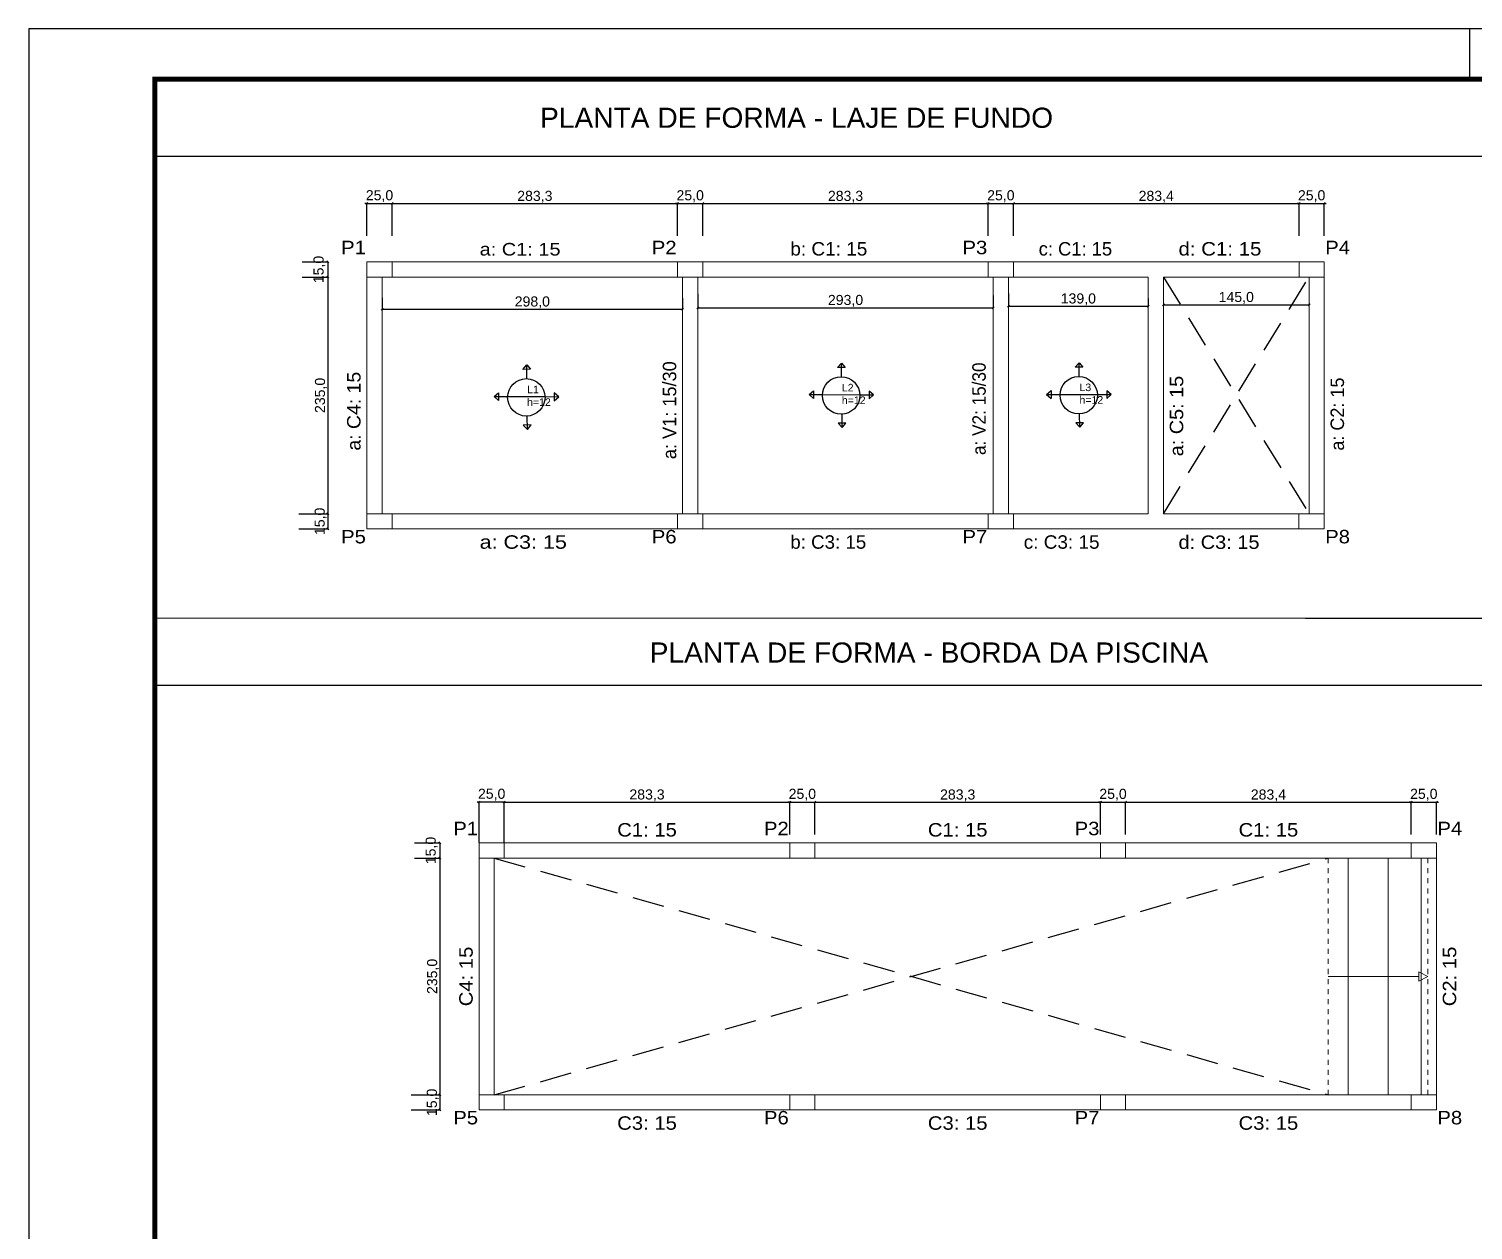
# Model space of a CAD drawing. Header units: centimetres. Extents: x 1386 to 1561, y 365 to 425.
# Drawn here: x 1476.57 to 1505.23, y 400.5 to 424.35 of the extents above; entities that cross this region are included whole.
import ezdxf
from ezdxf.enums import TextEntityAlignment as Align

# ---------------------------------------------------------------- set-up
doc = ezdxf.new("R2010")
doc.units = ezdxf.units.CM
doc.linetypes.add('CYPE_PUNTO', pattern=[0.075, 0, -0.075])
doc.linetypes.add('HIDDEN', pattern=[9.525, 6.35, -3.175])
for name, color, linetype in [('ARQ-FOLHA', 7, 'Continuous'), ('COTA CYPE', 31, 'Continuous'), ('LINHAS GERAIS.', 7, 'Continuous'), ('PDF_Text', 7, 'Continuous')]:
    doc.layers.add(name, color=color, linetype=linetype)
for name, color, linetype, lineweight in [('CORTE_LINHAS_DA_TABELA_DE_DETALHE', 7, 'Continuous', 9), ('DT-Textos', 7, 'Continuous', 5), ('ESC_CONTORNO_DA_ESCADA', 3, 'Continuous', 0), ('ESC_DEGRAU', 2, 'Continuous', 0), ('ESC_LINHA_CENTRAL', 9, 'Continuous', 0), ('ESC_LINHA_DE_INTERRUPCAO_DOS_TRAMOS', 8, 'CYPE_PUNTO', 0), ('MUR_CARAS_HORMIGON', 5, 'Continuous', 9), ('PILAR_BETAO', 2, 'Continuous', 9), ('VIG_FACES', 1, 'Continuous', 9)]:
    doc.layers.add(name, color=color, linetype=linetype, lineweight=lineweight)
doc.styles.add('PDF Arial', font='arial.ttf')
doc.styles.get("Standard").update_dxf_attribs({"font": 'arial.ttf'})
doc.dimstyles.new('Copy of 1-50', dxfattribs={"dimscale": 0.05, "dimtxt": 4, "dimasz": 0.8, "dimexe": 0.1, "dimexo": 0.2, "dimgap": 0.3, "dimtad": 1, "dimdec": 1, "dimlfac": 50, "dimzin": 1, "dimtxsty": 'Standard', "dimblk": 'OBLIQUE', "dimcen": 10, "dimdle": 0.1, "dimclrd": 7, "dimclre": 8, "dimclrt": 256, "dimadec": 0, "dimazin": 2, "dimtfac": 1, "dimtdec": 1, "dimtmove": 2, "dimatfit": 0, "dimldrblk": 'OBLIQUE', "dimfxl": 0, "dimlwd": -1, "dimlwe": -1, "dimarcsym": 0})

# ---------------------------------------------------------------- blocks, each defined once
blk = doc.blocks.new('FOLHA A1')
at = {"layer": 'ARQ-FOLHA'}
for p, q in [((841, 0), (0, 0)), ((0, 0), (0, -594)), ((286, -10), (286, 0))]:
    blk.add_line(p, q, dxfattribs=at)
at = {"layer": 'ARQ-FOLHA', "const_width": 1}
blk.add_lwpolyline([(25, -10), (25, -584), (831, -584), (831, -10), (25, -10)], dxfattribs=at)
blk = doc.blocks.new('_OBLIQUE')
at = {"color": 0, "linetype": 'ByBlock'}
blk.add_line((-0.5, -0.5), (0.5, 0.5), dxfattribs=at)
blk = doc.blocks.new('*D154')
at = {"layer": 'COTA CYPE', "color": 7}
blk.add_line((1485.997, 408.998), (1491.673, 408.998), dxfattribs=at)
at = {"layer": 'COTA CYPE', "color": 8}
for p, q in [((1486.002, 408.355), (1486.002, 409.003)), ((1491.668, 408.355), (1491.668, 409.003))]:
    blk.add_line(p, q, dxfattribs=at)
at = {"layer": 'Defpoints', "color": 0}
for p in [(1491.668, 408.998), (1486.002, 408.345), (1491.668, 408.345)]:
    blk.add_point(p, dxfattribs=at)
at = {"layer": 'COTA CYPE', "color": 7, "xscale": 0.04000000000000001, "yscale": 0.04000000000000001, "zscale": 0.04000000000000001, "rotation": 180}
blk.add_blockref('_OBLIQUE', (1486.002, 408.998), dxfattribs=at)
at = {"layer": 'COTA CYPE', "color": 7, "xscale": 0.04000000000000001, "yscale": 0.04000000000000001, "zscale": 0.04000000000000001}
blk.add_blockref('_OBLIQUE', (1491.668, 408.998), dxfattribs=at)
at = {"layer": 'COTA CYPE', "insert": (1488.835, 409.133), "char_height": 0.2, "attachment_point": 5}
blk.add_mtext('283,3', dxfattribs=at)
blk = doc.blocks.new('*D155')
at = {"layer": 'COTA CYPE', "color": 7}
for p, q in [((1491.668, 408.997), (1491.628, 408.997)), ((1491.668, 408.997), (1492.168, 408.997)), ((1492.168, 408.997), (1492.208, 408.997))]:
    blk.add_line(p, q, dxfattribs=at)
at = {"layer": 'COTA CYPE', "color": 8}
for p, q in [((1491.668, 408.355), (1491.668, 409.002)), ((1492.168, 408.355), (1492.168, 409.002))]:
    blk.add_line(p, q, dxfattribs=at)
at = {"layer": 'Defpoints', "color": 0}
for p in [(1492.168, 408.997), (1491.668, 408.345), (1492.168, 408.345)]:
    blk.add_point(p, dxfattribs=at)
at = {"layer": 'COTA CYPE', "color": 7, "xscale": 0.04000000000000001, "yscale": 0.04000000000000001, "zscale": 0.04000000000000001}
blk.add_blockref('_OBLIQUE', (1491.668, 408.997), dxfattribs=at)
at = {"layer": 'COTA CYPE', "color": 7, "xscale": 0.04000000000000001, "yscale": 0.04000000000000001, "zscale": 0.04000000000000001, "rotation": 180}
blk.add_blockref('_OBLIQUE', (1492.168, 408.997), dxfattribs=at)
at = {"layer": 'COTA CYPE', "insert": (1491.918, 409.145), "char_height": 0.2, "attachment_point": 5}
blk.add_mtext('25,0', dxfattribs=at)
blk = doc.blocks.new('*D156')
at = {"layer": 'COTA CYPE', "color": 7}
blk.add_line((1492.163, 408.997), (1497.839, 408.997), dxfattribs=at)
at = {"layer": 'COTA CYPE', "color": 8}
for p, q in [((1492.168, 408.355), (1492.168, 409.002)), ((1497.834, 408.355), (1497.834, 409.002))]:
    blk.add_line(p, q, dxfattribs=at)
at = {"layer": 'Defpoints', "color": 0}
for p in [(1497.834, 408.997), (1492.168, 408.345), (1497.834, 408.345)]:
    blk.add_point(p, dxfattribs=at)
at = {"layer": 'COTA CYPE', "color": 7, "xscale": 0.04000000000000001, "yscale": 0.04000000000000001, "zscale": 0.04000000000000001, "rotation": 180}
blk.add_blockref('_OBLIQUE', (1492.168, 408.997), dxfattribs=at)
at = {"layer": 'COTA CYPE', "color": 7, "xscale": 0.04000000000000001, "yscale": 0.04000000000000001, "zscale": 0.04000000000000001}
blk.add_blockref('_OBLIQUE', (1497.834, 408.997), dxfattribs=at)
at = {"layer": 'COTA CYPE', "insert": (1495.001, 409.132), "char_height": 0.2, "attachment_point": 5}
blk.add_mtext('283,3', dxfattribs=at)
blk = doc.blocks.new('*D157')
at = {"layer": 'COTA CYPE', "color": 7}
for p, q in [((1497.834, 408.997), (1497.794, 408.997)), ((1497.834, 408.997), (1498.334, 408.997)), ((1498.334, 408.997), (1498.374, 408.997))]:
    blk.add_line(p, q, dxfattribs=at)
at = {"layer": 'COTA CYPE', "color": 8}
for p, q in [((1497.834, 408.355), (1497.834, 409.002)), ((1498.334, 408.355), (1498.334, 409.002))]:
    blk.add_line(p, q, dxfattribs=at)
at = {"layer": 'Defpoints', "color": 0}
for p in [(1498.334, 408.997), (1497.834, 408.345), (1498.334, 408.345)]:
    blk.add_point(p, dxfattribs=at)
at = {"layer": 'COTA CYPE', "color": 7, "xscale": 0.04000000000000001, "yscale": 0.04000000000000001, "zscale": 0.04000000000000001}
blk.add_blockref('_OBLIQUE', (1497.834, 408.997), dxfattribs=at)
at = {"layer": 'COTA CYPE', "color": 7, "xscale": 0.04000000000000001, "yscale": 0.04000000000000001, "zscale": 0.04000000000000001, "rotation": 180}
blk.add_blockref('_OBLIQUE', (1498.334, 408.997), dxfattribs=at)
at = {"layer": 'COTA CYPE', "insert": (1498.084, 409.145), "char_height": 0.2, "attachment_point": 5}
blk.add_mtext('25,0', dxfattribs=at)
blk = doc.blocks.new('*D158')
at = {"layer": 'COTA CYPE', "color": 7}
blk.add_line((1498.329, 408.997), (1504.007, 408.997), dxfattribs=at)
at = {"layer": 'COTA CYPE', "color": 8}
for p, q in [((1498.334, 408.355), (1498.334, 409.002)), ((1504.002, 408.355), (1504.002, 409.002))]:
    blk.add_line(p, q, dxfattribs=at)
at = {"layer": 'Defpoints', "color": 0}
for p in [(1504.002, 408.997), (1498.334, 408.345), (1504.002, 408.345)]:
    blk.add_point(p, dxfattribs=at)
at = {"layer": 'COTA CYPE', "color": 7, "xscale": 0.04000000000000001, "yscale": 0.04000000000000001, "zscale": 0.04000000000000001, "rotation": 180}
blk.add_blockref('_OBLIQUE', (1498.334, 408.997), dxfattribs=at)
at = {"layer": 'COTA CYPE', "color": 7, "xscale": 0.04000000000000001, "yscale": 0.04000000000000001, "zscale": 0.04000000000000001}
blk.add_blockref('_OBLIQUE', (1504.002, 408.997), dxfattribs=at)
at = {"layer": 'COTA CYPE', "insert": (1501.168, 409.132), "char_height": 0.2, "attachment_point": 5}
blk.add_mtext('283,4', dxfattribs=at)
blk = doc.blocks.new('*D159')
at = {"layer": 'COTA CYPE', "color": 7}
for p, q in [((1504.002, 408.997), (1503.962, 408.997)), ((1504.002, 408.997), (1504.502, 408.997)), ((1504.502, 408.997), (1504.542, 408.997))]:
    blk.add_line(p, q, dxfattribs=at)
at = {"layer": 'COTA CYPE', "color": 8}
for p, q in [((1504.002, 408.355), (1504.002, 409.002)), ((1504.502, 408.355), (1504.502, 409.002))]:
    blk.add_line(p, q, dxfattribs=at)
at = {"layer": 'Defpoints', "color": 0}
for p in [(1504.502, 408.997), (1504.002, 408.345), (1504.502, 408.345)]:
    blk.add_point(p, dxfattribs=at)
at = {"layer": 'COTA CYPE', "color": 7, "xscale": 0.04000000000000001, "yscale": 0.04000000000000001, "zscale": 0.04000000000000001}
blk.add_blockref('_OBLIQUE', (1504.002, 408.997), dxfattribs=at)
at = {"layer": 'COTA CYPE', "color": 7, "xscale": 0.04000000000000001, "yscale": 0.04000000000000001, "zscale": 0.04000000000000001, "rotation": 180}
blk.add_blockref('_OBLIQUE', (1504.502, 408.997), dxfattribs=at)
at = {"layer": 'COTA CYPE', "insert": (1504.252, 409.145), "char_height": 0.2, "attachment_point": 5}
blk.add_mtext('25,0', dxfattribs=at)
blk = doc.blocks.new('*D160')
at = {"layer": 'COTA CYPE', "color": 8}
for p, q in [((1484.22, 408.189), (1484.729, 408.189)), ((1484.22, 407.889), (1484.729, 407.889))]:
    blk.add_line(p, q, dxfattribs=at)
at = {"layer": 'COTA CYPE', "color": 7}
blk.add_line((1484.724, 408.194), (1484.724, 407.884), dxfattribs=at)
at = {"layer": 'Defpoints', "color": 0}
for p in [(1484.21, 408.189), (1484.21, 407.889), (1484.724, 407.889)]:
    blk.add_point(p, dxfattribs=at)
at = {"layer": 'COTA CYPE', "color": 7, "xscale": 0.04000000000000001, "yscale": 0.04000000000000001, "zscale": 0.04000000000000001}
for p, rotation in [((1484.724, 408.189), 90), ((1484.724, 407.889), 270)]:
    blk.add_blockref('_OBLIQUE', p, dxfattribs=dict(at, rotation=rotation))
at = {"layer": 'COTA CYPE', "insert": (1484.56, 408.039), "char_height": 0.2, "attachment_point": 5, "rotation": 90}
blk.add_mtext('15,0', dxfattribs=at)
blk = doc.blocks.new('*D161')
at = {"layer": 'COTA CYPE', "color": 8}
for p, q in [((1484.22, 407.889), (1484.729, 407.889)), ((1484.22, 403.19), (1484.729, 403.19))]:
    blk.add_line(p, q, dxfattribs=at)
at = {"layer": 'COTA CYPE', "color": 7}
blk.add_line((1484.724, 407.894), (1484.724, 403.185), dxfattribs=at)
at = {"layer": 'Defpoints', "color": 0}
for p in [(1484.21, 407.889), (1484.21, 403.19), (1484.724, 403.19)]:
    blk.add_point(p, dxfattribs=at)
at = {"layer": 'COTA CYPE', "color": 7, "xscale": 0.04000000000000001, "yscale": 0.04000000000000001, "zscale": 0.04000000000000001}
for p, rotation in [((1484.724, 407.889), 90), ((1484.724, 403.19), 270)]:
    blk.add_blockref('_OBLIQUE', p, dxfattribs=dict(at, rotation=rotation))
at = {"layer": 'COTA CYPE', "insert": (1484.589, 405.54), "char_height": 0.2, "attachment_point": 5, "rotation": 90}
blk.add_mtext('235,0', dxfattribs=at)
blk = doc.blocks.new('*D162')
at = {"layer": 'COTA CYPE', "color": 8}
for p, q in [((1484.152, 403.19), (1484.729, 403.19)), ((1484.152, 402.89), (1484.729, 402.89))]:
    blk.add_line(p, q, dxfattribs=at)
at = {"layer": 'COTA CYPE', "color": 7}
blk.add_line((1484.724, 403.195), (1484.724, 402.885), dxfattribs=at)
at = {"layer": 'Defpoints', "color": 0}
for p in [(1484.142, 403.19), (1484.142, 402.89), (1484.724, 402.89)]:
    blk.add_point(p, dxfattribs=at)
at = {"layer": 'COTA CYPE', "color": 7, "xscale": 0.04000000000000001, "yscale": 0.04000000000000001, "zscale": 0.04000000000000001}
for p, rotation in [((1484.724, 403.19), 90), ((1484.724, 402.89), 270)]:
    blk.add_blockref('_OBLIQUE', p, dxfattribs=dict(at, rotation=rotation))
at = {"layer": 'COTA CYPE', "insert": (1484.583, 403.04), "char_height": 0.2, "attachment_point": 5, "rotation": 90}
blk.add_mtext('15,0', dxfattribs=at)
blk = doc.blocks.new('*D173')
at = {"layer": 'COTA CYPE', "color": 7}
for p, q in [((1483.276, 420.879), (1483.236, 420.879)), ((1483.276, 420.879), (1483.776, 420.879)), ((1483.776, 420.879), (1483.816, 420.879))]:
    blk.add_line(p, q, dxfattribs=at)
at = {"layer": 'COTA CYPE', "color": 8}
for p, q in [((1483.276, 420.237), (1483.276, 420.884)), ((1483.776, 420.237), (1483.776, 420.884))]:
    blk.add_line(p, q, dxfattribs=at)
at = {"layer": 'Defpoints', "color": 0}
for p in [(1483.776, 420.879), (1483.276, 420.227), (1483.776, 420.227)]:
    blk.add_point(p, dxfattribs=at)
at = {"layer": 'COTA CYPE', "color": 7, "xscale": 0.04000000000000001, "yscale": 0.04000000000000001, "zscale": 0.04000000000000001}
blk.add_blockref('_OBLIQUE', (1483.276, 420.879), dxfattribs=at)
at = {"layer": 'COTA CYPE', "color": 7, "xscale": 0.04000000000000001, "yscale": 0.04000000000000001, "zscale": 0.04000000000000001, "rotation": 180}
blk.add_blockref('_OBLIQUE', (1483.776, 420.879), dxfattribs=at)
at = {"layer": 'COTA CYPE', "insert": (1483.526, 421.027), "char_height": 0.2, "attachment_point": 5}
blk.add_mtext('25,0', dxfattribs=at)
blk = doc.blocks.new('*D174')
at = {"layer": 'COTA CYPE', "color": 7}
blk.add_line((1483.771, 420.879), (1489.447, 420.879), dxfattribs=at)
at = {"layer": 'COTA CYPE', "color": 8}
for p, q in [((1483.776, 420.237), (1483.776, 420.884)), ((1489.442, 420.236), (1489.442, 420.884))]:
    blk.add_line(p, q, dxfattribs=at)
at = {"layer": 'Defpoints', "color": 0}
for p in [(1489.442, 420.879), (1483.776, 420.227), (1489.442, 420.226)]:
    blk.add_point(p, dxfattribs=at)
at = {"layer": 'COTA CYPE', "color": 7, "xscale": 0.04000000000000001, "yscale": 0.04000000000000001, "zscale": 0.04000000000000001, "rotation": 180}
blk.add_blockref('_OBLIQUE', (1483.776, 420.879), dxfattribs=at)
at = {"layer": 'COTA CYPE', "color": 7, "xscale": 0.04000000000000001, "yscale": 0.04000000000000001, "zscale": 0.04000000000000001}
blk.add_blockref('_OBLIQUE', (1489.442, 420.879), dxfattribs=at)
at = {"layer": 'COTA CYPE', "insert": (1486.609, 421.014), "char_height": 0.2, "attachment_point": 5}
blk.add_mtext('283,3', dxfattribs=at)
blk = doc.blocks.new('*D175')
at = {"layer": 'COTA CYPE', "color": 7}
for p, q in [((1489.442, 420.879), (1489.402, 420.879)), ((1489.442, 420.879), (1489.942, 420.879)), ((1489.942, 420.879), (1489.982, 420.879))]:
    blk.add_line(p, q, dxfattribs=at)
at = {"layer": 'COTA CYPE', "color": 8}
for p, q in [((1489.442, 420.236), (1489.442, 420.884)), ((1489.942, 420.236), (1489.942, 420.884))]:
    blk.add_line(p, q, dxfattribs=at)
at = {"layer": 'Defpoints', "color": 0}
for p in [(1489.942, 420.879), (1489.442, 420.226), (1489.942, 420.226)]:
    blk.add_point(p, dxfattribs=at)
at = {"layer": 'COTA CYPE', "color": 7, "xscale": 0.04000000000000001, "yscale": 0.04000000000000001, "zscale": 0.04000000000000001}
blk.add_blockref('_OBLIQUE', (1489.442, 420.879), dxfattribs=at)
at = {"layer": 'COTA CYPE', "color": 7, "xscale": 0.04000000000000001, "yscale": 0.04000000000000001, "zscale": 0.04000000000000001, "rotation": 180}
blk.add_blockref('_OBLIQUE', (1489.942, 420.879), dxfattribs=at)
at = {"layer": 'COTA CYPE', "insert": (1489.692, 421.026), "char_height": 0.2, "attachment_point": 5}
blk.add_mtext('25,0', dxfattribs=at)
blk = doc.blocks.new('*D176')
at = {"layer": 'COTA CYPE', "color": 7}
blk.add_line((1489.937, 420.879), (1495.613, 420.879), dxfattribs=at)
at = {"layer": 'COTA CYPE', "color": 8}
for p, q in [((1489.942, 420.236), (1489.942, 420.884)), ((1495.608, 420.236), (1495.608, 420.884))]:
    blk.add_line(p, q, dxfattribs=at)
at = {"layer": 'Defpoints', "color": 0}
for p in [(1495.608, 420.879), (1489.942, 420.226), (1495.608, 420.226)]:
    blk.add_point(p, dxfattribs=at)
at = {"layer": 'COTA CYPE', "color": 7, "xscale": 0.04000000000000001, "yscale": 0.04000000000000001, "zscale": 0.04000000000000001, "rotation": 180}
blk.add_blockref('_OBLIQUE', (1489.942, 420.879), dxfattribs=at)
at = {"layer": 'COTA CYPE', "color": 7, "xscale": 0.04000000000000001, "yscale": 0.04000000000000001, "zscale": 0.04000000000000001}
blk.add_blockref('_OBLIQUE', (1495.608, 420.879), dxfattribs=at)
at = {"layer": 'COTA CYPE', "insert": (1492.775, 421.014), "char_height": 0.2, "attachment_point": 5}
blk.add_mtext('283,3', dxfattribs=at)
blk = doc.blocks.new('*D177')
at = {"layer": 'COTA CYPE', "color": 7}
for p, q in [((1495.608, 420.879), (1495.568, 420.879)), ((1495.608, 420.879), (1496.108, 420.879)), ((1496.108, 420.879), (1496.148, 420.879))]:
    blk.add_line(p, q, dxfattribs=at)
at = {"layer": 'COTA CYPE', "color": 8}
for p, q in [((1495.608, 420.236), (1495.608, 420.884)), ((1496.108, 420.236), (1496.108, 420.884))]:
    blk.add_line(p, q, dxfattribs=at)
at = {"layer": 'Defpoints', "color": 0}
for p in [(1496.108, 420.879), (1495.608, 420.226), (1496.108, 420.226)]:
    blk.add_point(p, dxfattribs=at)
at = {"layer": 'COTA CYPE', "color": 7, "xscale": 0.04000000000000001, "yscale": 0.04000000000000001, "zscale": 0.04000000000000001}
blk.add_blockref('_OBLIQUE', (1495.608, 420.879), dxfattribs=at)
at = {"layer": 'COTA CYPE', "color": 7, "xscale": 0.04000000000000001, "yscale": 0.04000000000000001, "zscale": 0.04000000000000001, "rotation": 180}
blk.add_blockref('_OBLIQUE', (1496.108, 420.879), dxfattribs=at)
at = {"layer": 'COTA CYPE', "insert": (1495.858, 421.026), "char_height": 0.2, "attachment_point": 5}
blk.add_mtext('25,0', dxfattribs=at)
blk = doc.blocks.new('*D178')
at = {"layer": 'COTA CYPE', "color": 7}
blk.add_line((1496.103, 420.879), (1501.781, 420.879), dxfattribs=at)
at = {"layer": 'COTA CYPE', "color": 8}
for p, q in [((1496.108, 420.236), (1496.108, 420.884)), ((1501.776, 420.236), (1501.776, 420.884))]:
    blk.add_line(p, q, dxfattribs=at)
at = {"layer": 'Defpoints', "color": 0}
for p in [(1501.776, 420.879), (1496.108, 420.226), (1501.776, 420.226)]:
    blk.add_point(p, dxfattribs=at)
at = {"layer": 'COTA CYPE', "color": 7, "xscale": 0.04000000000000001, "yscale": 0.04000000000000001, "zscale": 0.04000000000000001, "rotation": 180}
blk.add_blockref('_OBLIQUE', (1496.108, 420.879), dxfattribs=at)
at = {"layer": 'COTA CYPE', "color": 7, "xscale": 0.04000000000000001, "yscale": 0.04000000000000001, "zscale": 0.04000000000000001}
blk.add_blockref('_OBLIQUE', (1501.776, 420.879), dxfattribs=at)
at = {"layer": 'COTA CYPE', "insert": (1498.942, 421.014), "char_height": 0.2, "attachment_point": 5}
blk.add_mtext('283,4', dxfattribs=at)
blk = doc.blocks.new('*D179')
at = {"layer": 'COTA CYPE', "color": 7}
for p, q in [((1501.776, 420.879), (1501.736, 420.879)), ((1501.776, 420.879), (1502.276, 420.879)), ((1502.276, 420.879), (1502.316, 420.879))]:
    blk.add_line(p, q, dxfattribs=at)
at = {"layer": 'COTA CYPE', "color": 8}
for p, q in [((1501.776, 420.237), (1501.776, 420.884)), ((1502.276, 420.237), (1502.276, 420.884))]:
    blk.add_line(p, q, dxfattribs=at)
at = {"layer": 'Defpoints', "color": 0}
for p in [(1502.276, 420.879), (1501.776, 420.227), (1502.276, 420.227)]:
    blk.add_point(p, dxfattribs=at)
at = {"layer": 'COTA CYPE', "color": 7, "xscale": 0.04000000000000001, "yscale": 0.04000000000000001, "zscale": 0.04000000000000001}
blk.add_blockref('_OBLIQUE', (1501.776, 420.879), dxfattribs=at)
at = {"layer": 'COTA CYPE', "color": 7, "xscale": 0.04000000000000001, "yscale": 0.04000000000000001, "zscale": 0.04000000000000001, "rotation": 180}
blk.add_blockref('_OBLIQUE', (1502.276, 420.879), dxfattribs=at)
at = {"layer": 'COTA CYPE', "insert": (1502.026, 421.026), "char_height": 0.2, "attachment_point": 5}
blk.add_mtext('25,0', dxfattribs=at)
blk = doc.blocks.new('*D180')
at = {"layer": 'COTA CYPE', "color": 8}
for p, q in [((1481.994, 419.721), (1482.503, 419.721)), ((1481.994, 419.421), (1482.503, 419.421))]:
    blk.add_line(p, q, dxfattribs=at)
at = {"layer": 'COTA CYPE', "color": 7}
blk.add_line((1482.498, 419.726), (1482.498, 419.416), dxfattribs=at)
at = {"layer": 'Defpoints', "color": 0}
for p in [(1481.984, 419.721), (1481.984, 419.421), (1482.498, 419.421)]:
    blk.add_point(p, dxfattribs=at)
at = {"layer": 'COTA CYPE', "color": 7, "xscale": 0.04000000000000001, "yscale": 0.04000000000000001, "zscale": 0.04000000000000001}
for p, rotation in [((1482.498, 419.721), 90), ((1482.498, 419.421), 270)]:
    blk.add_blockref('_OBLIQUE', p, dxfattribs=dict(at, rotation=rotation))
at = {"layer": 'COTA CYPE', "insert": (1482.334, 419.571), "char_height": 0.2, "attachment_point": 5, "rotation": 90}
blk.add_mtext('15,0', dxfattribs=at)
blk = doc.blocks.new('*D181')
at = {"layer": 'COTA CYPE', "color": 8}
for p, q in [((1481.994, 419.421), (1482.503, 419.421)), ((1481.994, 414.722), (1482.503, 414.722))]:
    blk.add_line(p, q, dxfattribs=at)
at = {"layer": 'COTA CYPE', "color": 7}
blk.add_line((1482.498, 419.426), (1482.498, 414.717), dxfattribs=at)
at = {"layer": 'Defpoints', "color": 0}
for p in [(1481.984, 419.421), (1481.984, 414.722), (1482.498, 414.722)]:
    blk.add_point(p, dxfattribs=at)
at = {"layer": 'COTA CYPE', "color": 7, "xscale": 0.04000000000000001, "yscale": 0.04000000000000001, "zscale": 0.04000000000000001}
for p, rotation in [((1482.498, 419.421), 90), ((1482.498, 414.722), 270)]:
    blk.add_blockref('_OBLIQUE', p, dxfattribs=dict(at, rotation=rotation))
at = {"layer": 'COTA CYPE', "insert": (1482.363, 417.072), "char_height": 0.2, "attachment_point": 5, "rotation": 90}
blk.add_mtext('235,0', dxfattribs=at)
blk = doc.blocks.new('*D182')
at = {"layer": 'COTA CYPE', "color": 8}
for p, q in [((1481.926, 414.722), (1482.503, 414.722)), ((1481.926, 414.422), (1482.503, 414.422))]:
    blk.add_line(p, q, dxfattribs=at)
at = {"layer": 'COTA CYPE', "color": 7}
blk.add_line((1482.498, 414.727), (1482.498, 414.417), dxfattribs=at)
at = {"layer": 'Defpoints', "color": 0}
for p in [(1481.916, 414.722), (1481.916, 414.422), (1482.498, 414.422)]:
    blk.add_point(p, dxfattribs=at)
at = {"layer": 'COTA CYPE', "color": 7, "xscale": 0.04000000000000001, "yscale": 0.04000000000000001, "zscale": 0.04000000000000001}
for p, rotation in [((1482.498, 414.722), 90), ((1482.498, 414.422), 270)]:
    blk.add_blockref('_OBLIQUE', p, dxfattribs=dict(at, rotation=rotation))
at = {"layer": 'COTA CYPE', "insert": (1482.357, 414.572), "char_height": 0.2, "attachment_point": 5, "rotation": 90}
blk.add_mtext('15,0', dxfattribs=at)
blk = doc.blocks.new('*D183')
at = {"layer": 'COTA CYPE', "color": 7}
blk.add_line((1483.571, 418.783), (1489.547, 418.783), dxfattribs=at)
at = {"layer": 'COTA CYPE', "color": 8}
for p, q in [((1483.576, 419.007), (1483.576, 418.778)), ((1489.542, 418.999), (1489.542, 418.778))]:
    blk.add_line(p, q, dxfattribs=at)
at = {"layer": 'Defpoints', "color": 0}
for p in [(1483.576, 419.017), (1489.542, 419.009), (1489.542, 418.783)]:
    blk.add_point(p, dxfattribs=at)
at = {"layer": 'COTA CYPE', "color": 7, "xscale": 0.04000000000000001, "yscale": 0.04000000000000001, "zscale": 0.04000000000000001, "rotation": 180}
blk.add_blockref('_OBLIQUE', (1483.576, 418.783), dxfattribs=at)
at = {"layer": 'COTA CYPE', "color": 7, "xscale": 0.04000000000000001, "yscale": 0.04000000000000001, "zscale": 0.04000000000000001}
blk.add_blockref('_OBLIQUE', (1489.542, 418.783), dxfattribs=at)
at = {"layer": 'COTA CYPE', "insert": (1486.559, 418.918), "char_height": 0.2, "attachment_point": 5}
blk.add_mtext('298,0', dxfattribs=at)
blk = doc.blocks.new('*D184')
at = {"layer": 'COTA CYPE', "color": 8}
for p, q in [((1489.842, 419.088), (1489.842, 418.808)), ((1495.708, 419.058), (1495.708, 418.808))]:
    blk.add_line(p, q, dxfattribs=at)
at = {"layer": 'COTA CYPE', "color": 7}
blk.add_line((1489.837, 418.813), (1495.713, 418.813), dxfattribs=at)
at = {"layer": 'Defpoints', "color": 0}
for p in [(1489.842, 419.098), (1495.708, 419.068), (1495.708, 418.813)]:
    blk.add_point(p, dxfattribs=at)
at = {"layer": 'COTA CYPE', "color": 7, "xscale": 0.04000000000000001, "yscale": 0.04000000000000001, "zscale": 0.04000000000000001, "rotation": 180}
blk.add_blockref('_OBLIQUE', (1489.842, 418.813), dxfattribs=at)
at = {"layer": 'COTA CYPE', "color": 7, "xscale": 0.04000000000000001, "yscale": 0.04000000000000001, "zscale": 0.04000000000000001}
blk.add_blockref('_OBLIQUE', (1495.708, 418.813), dxfattribs=at)
at = {"layer": 'COTA CYPE', "insert": (1492.775, 418.948), "char_height": 0.2, "attachment_point": 5}
blk.add_mtext('293,0', dxfattribs=at)
blk = doc.blocks.new('*D185')
at = {"layer": 'COTA CYPE', "color": 8}
for p, q in [((1496.008, 419.096), (1496.008, 418.838)), ((1498.784, 418.998), (1498.784, 418.838))]:
    blk.add_line(p, q, dxfattribs=at)
at = {"layer": 'COTA CYPE', "color": 7}
blk.add_line((1496.003, 418.843), (1498.789, 418.843), dxfattribs=at)
at = {"layer": 'Defpoints', "color": 0}
for p in [(1496.008, 419.106), (1498.784, 419.008), (1498.784, 418.843)]:
    blk.add_point(p, dxfattribs=at)
at = {"layer": 'COTA CYPE', "color": 7, "xscale": 0.04000000000000001, "yscale": 0.04000000000000001, "zscale": 0.04000000000000001, "rotation": 180}
blk.add_blockref('_OBLIQUE', (1496.008, 418.843), dxfattribs=at)
at = {"layer": 'COTA CYPE', "color": 7, "xscale": 0.04000000000000001, "yscale": 0.04000000000000001, "zscale": 0.04000000000000001}
blk.add_blockref('_OBLIQUE', (1498.784, 418.843), dxfattribs=at)
at = {"layer": 'COTA CYPE', "insert": (1497.396, 418.978), "char_height": 0.2, "attachment_point": 5}
blk.add_mtext('139,0', dxfattribs=at)
blk = doc.blocks.new('*D193')
at = {"layer": 'COTA CYPE', "color": 7}
blk.add_line((1499.079, 418.872), (1501.981, 418.872), dxfattribs=at)
at = {"layer": 'COTA CYPE', "color": 8}
for p, q in [((1499.084, 418.882), (1499.084, 418.877)), ((1501.976, 418.881), (1501.976, 418.877))]:
    blk.add_line(p, q, dxfattribs=at)
at = {"layer": 'Defpoints', "color": 0}
for p in [(1499.084, 418.872), (1501.976, 418.872), (1501.976, 418.871)]:
    blk.add_point(p, dxfattribs=at)
at = {"layer": 'COTA CYPE', "color": 7, "xscale": 0.04000000000000001, "yscale": 0.04000000000000001, "zscale": 0.04000000000000001, "rotation": 180}
blk.add_blockref('_OBLIQUE', (1499.084, 418.872), dxfattribs=at)
at = {"layer": 'COTA CYPE', "color": 7, "xscale": 0.04000000000000001, "yscale": 0.04000000000000001, "zscale": 0.04000000000000001}
blk.add_blockref('_OBLIQUE', (1501.976, 418.872), dxfattribs=at)
at = {"layer": 'COTA CYPE', "insert": (1500.53, 419.007), "char_height": 0.2, "attachment_point": 5}
blk.add_mtext('145,0', dxfattribs=at)
blk = doc.blocks.new('*D194')
at = {"layer": 'COTA CYPE', "color": 7}
for p, q in [((1485.502, 409), (1485.462, 409)), ((1486.002, 409), (1485.502, 409)), ((1486.002, 409), (1486.042, 409))]:
    blk.add_line(p, q, dxfattribs=at)
at = {"layer": 'COTA CYPE', "color": 8}
for p, q in [((1485.502, 408.199), (1485.502, 409.005)), ((1486.002, 408.199), (1486.002, 409.005))]:
    blk.add_line(p, q, dxfattribs=at)
at = {"layer": 'Defpoints', "color": 0}
for p in [(1485.502, 409), (1485.502, 408.189), (1486.002, 408.189)]:
    blk.add_point(p, dxfattribs=at)
at = {"layer": 'COTA CYPE', "color": 7, "xscale": 0.04000000000000001, "yscale": 0.04000000000000001, "zscale": 0.04000000000000001}
blk.add_blockref('_OBLIQUE', (1485.502, 409), dxfattribs=at)
at = {"layer": 'COTA CYPE', "color": 7, "xscale": 0.04000000000000001, "yscale": 0.04000000000000001, "zscale": 0.04000000000000001, "rotation": 180}
blk.add_blockref('_OBLIQUE', (1486.002, 409), dxfattribs=at)
at = {"layer": 'COTA CYPE', "insert": (1485.752, 409.147), "char_height": 0.2, "attachment_point": 5}
blk.add_mtext('25,0', dxfattribs=at)

msp = doc.modelspace()

# ---------------------------------------------------------------- linework, layer by layer
for p, q in [((1479.067, 421.8176), (1542.167, 421.8176)), ((1492.3165, 417.0873), (1493.0583, 417.0846)), ((1497.0328, 417.0932), (1497.7746, 417.0905)), ((1486.0689, 417.05), (1486.8107, 417.0473)), ((1501.9057, 412.6533), (1542.167, 412.6533)), ((1542.167, 411.3141), (1479.1196, 411.3141))]:
    msp.add_line(p, q)
at = {"color": 8}
for p, q in [((1486.4507, 417.4108), (1486.4483, 417.676)), ((1492.6983, 417.4481), (1492.6959, 417.7133)), ((1497.4146, 417.454), (1497.4122, 417.7192)), ((1485.8031, 417.05), (1485.89, 417.1241)), ((1485.89, 417.1241), (1485.89, 416.9705)), ((1492.0507, 417.0873), (1492.1376, 417.1614)), ((1492.0507, 417.0873), (1492.1376, 417.0078)), ((1492.0507, 417.0873), (1492.3165, 417.0873)), ((1492.1376, 417.1614), (1492.1376, 417.0078)), ((1493.0583, 417.0846), (1493.3294, 417.0839)), ((1496.7669, 417.0932), (1496.8539, 417.1673)), ((1496.7669, 417.0932), (1496.8539, 417.0137)), ((1496.7669, 417.0932), (1497.0328, 417.0932)), ((1496.8539, 417.1673), (1496.8539, 417.0137)), ((1497.7746, 417.0905), (1498.0457, 417.0898)), ((1485.8031, 417.05), (1485.89, 416.9705)), ((1485.8031, 417.05), (1486.0689, 417.05)), ((1486.8107, 417.0473), (1487.0818, 417.0466)), ((1486.5335, 416.4847), (1486.3799, 416.4838)), ((1486.46, 416.3973), (1486.3799, 416.4838)), ((1486.46, 416.3973), (1486.4575, 416.6625)), ((1486.46, 416.3973), (1486.5335, 416.4847)), ((1492.7811, 416.522), (1492.6275, 416.521)), ((1492.7076, 416.4346), (1492.6275, 416.521)), ((1492.7076, 416.4346), (1492.7052, 416.6998)), ((1492.7076, 416.4346), (1492.7811, 416.522)), ((1497.4973, 416.5279), (1497.3438, 416.5269)), ((1497.4238, 416.4405), (1497.3438, 416.5269)), ((1497.4238, 416.4405), (1497.4214, 416.7057)), ((1497.4238, 416.4405), (1497.4973, 416.5279))]:
    msp.add_line(p, q, dxfattribs=at)
for points in [[(1486.5229, 417.5896), (1486.3693, 417.5886), (1486.4483, 417.676)], [(1492.7705, 417.6268), (1492.617, 417.6258), (1492.6959, 417.7133)], [(1497.4868, 417.6327), (1497.3332, 417.6317), (1497.4122, 417.7192)], [(1486.9949, 417.1207), (1486.9949, 416.9671), (1487.0818, 417.0466)], [(1493.2425, 417.1579), (1493.2425, 417.0043), (1493.3294, 417.0839)], [(1497.9587, 417.1638), (1497.9587, 417.0102), (1498.0457, 417.0898)]]:
    msp.add_lwpolyline(points, close=True, dxfattribs=at)
for centre in [(1486.4398, 417.0333), (1492.6874, 417.0706), (1497.4036, 417.0765)]:
    msp.add_circle(centre, 0.3712)
at = {"layer": 'CORTE_LINHAS_DA_TABELA_DE_DETALHE'}
msp.add_line((1479.1196, 412.6533), (1501.9057, 412.6533), dxfattribs=at)
at = {"layer": 'ESC_CONTORNO_DA_ESCADA'}
for p, q in [((1502.3571, 407.8883), (1504.3321, 407.8883)), ((1502.3571, 403.1873), (1504.3321, 403.1873))]:
    msp.add_line(p, q, dxfattribs=at)
at = {"layer": 'ESC_DEGRAU'}
for p, q in [((1502.7521, 403.1873), (1502.7521, 407.8883)), ((1503.5421, 403.1873), (1503.5421, 407.8883))]:
    msp.add_line(p, q, dxfattribs=at)
at = {"layer": 'ESC_DEGRAU', "linetype": 'CYPE_PUNTO'}
msp.add_line((1504.3321, 403.1873), (1504.3321, 407.8883), dxfattribs=at)
at = {"layer": 'ESC_LINHA_CENTRAL'}
msp.add_line((1502.3571, 405.5378), (1504.1521, 405.5378), dxfattribs=at)
msp.add_lwpolyline([(1504.1521, 405.6278), (1504.3321, 405.5378), (1504.1521, 405.4478), (1504.1521, 405.6278)], close=True, dxfattribs=at)
at = {"layer": 'ESC_LINHA_DE_INTERRUPCAO_DOS_TRAMOS'}
msp.add_line((1502.3571, 403.1873), (1502.3571, 407.8883), dxfattribs=at)
at = {"layer": 'LINHAS GERAIS.', "color": 9, "linetype": 'HIDDEN', "ltscale": 0.1}
for p, q in [((1499.0837, 419.4215), (1501.9749, 414.722)), ((1499.0837, 414.7219), (1501.9757, 419.4215)), ((1485.8021, 407.8893), (1502.3571, 403.1898)), ((1485.8021, 403.1893), (1502.3571, 407.8883))]:
    msp.add_line(p, q, dxfattribs=at)
at = {"layer": 'MUR_CARAS_HORMIGON'}
for p, q in [((1483.7757, 419.7215), (1489.6917, 419.7215)), ((1489.6917, 419.7215), (1495.8577, 419.7215)), ((1495.8577, 419.7215), (1498.9337, 419.7215)), ((1498.9337, 419.7215), (1501.7757, 419.7215)), ((1483.2757, 414.7215), (1483.2757, 419.4215)), ((1483.5757, 414.7215), (1483.5757, 419.4215)), ((1483.7757, 419.4215), (1489.4417, 419.4215)), ((1489.9417, 419.4215), (1495.6077, 419.4215)), ((1496.1077, 419.4215), (1498.7837, 419.4215)), ((1498.7837, 414.7219), (1498.7837, 419.4215)), ((1499.0837, 414.7219), (1499.0837, 419.4215)), ((1499.0837, 419.4215), (1501.7757, 419.4215)), ((1501.9749, 414.722), (1501.9757, 419.4215)), ((1502.2749, 414.722), (1502.2757, 419.4215)), ((1483.7757, 414.7215), (1489.5417, 414.7216)), ((1489.8417, 414.7216), (1495.7077, 414.7218)), ((1496.0077, 414.7218), (1498.7837, 414.7219)), ((1499.0837, 414.7219), (1501.7748, 414.722)), ((1483.7757, 414.4215), (1489.4417, 414.4216)), ((1489.9417, 414.4216), (1495.6077, 414.4218)), ((1496.1077, 414.4218), (1498.9337, 414.4219)), ((1498.9337, 414.4219), (1501.7748, 414.422)), ((1486.0021, 408.1893), (1491.9181, 408.1893)), ((1491.9181, 408.1893), (1498.0841, 408.1893)), ((1498.0841, 408.1893), (1504.0021, 408.1893)), ((1485.5021, 403.1893), (1485.5021, 407.8893)), ((1485.8021, 403.1893), (1485.8021, 407.8893)), ((1486.0021, 407.8893), (1491.6681, 407.8893)), ((1492.1681, 407.8893), (1497.8341, 407.8893)), ((1498.3341, 407.8893), (1504.0021, 407.8893)), ((1504.2013, 403.1898), (1504.2021, 407.8893)), ((1504.5013, 403.1898), (1504.5021, 407.8893)), ((1486.0021, 403.1893), (1491.9181, 403.1895)), ((1491.9181, 403.1895), (1498.0841, 403.1897)), ((1498.0841, 403.1897), (1504.0012, 403.1898)), ((1486.0021, 402.8893), (1491.6681, 402.8895)), ((1492.1681, 402.8895), (1497.8341, 402.8897)), ((1498.3341, 402.8897), (1504.0012, 402.8898))]:
    msp.add_line(p, q, dxfattribs=at)
at = {"layer": 'PILAR_BETAO'}
for points in [[(1483.2757, 419.4215), (1483.7757, 419.4215), (1483.7757, 419.7215), (1483.2757, 419.7215), (1483.2757, 419.4215)], [(1489.4417, 419.4209), (1489.9417, 419.4209), (1489.9417, 419.7209), (1489.4417, 419.7209), (1489.4417, 419.4209)], [(1495.6077, 419.4209), (1496.1077, 419.4209), (1496.1077, 419.7209), (1495.6077, 419.7209), (1495.6077, 419.4209)], [(1501.7757, 419.4215), (1502.2757, 419.4215), (1502.2757, 419.7215), (1501.7757, 419.7215), (1501.7757, 419.4215)], [(1483.2757, 414.4215), (1483.7757, 414.4215), (1483.7757, 414.7215), (1483.2757, 414.7215), (1483.2757, 414.4215)], [(1489.4417, 414.4215), (1489.9417, 414.4215), (1489.9417, 414.7215), (1489.4417, 414.7215), (1489.4417, 414.4215)], [(1495.6077, 414.4215), (1496.1077, 414.4215), (1496.1077, 414.7215), (1495.6077, 414.7215), (1495.6077, 414.4215)], [(1501.7748, 414.422), (1502.2748, 414.422), (1502.2748, 414.722), (1501.7748, 414.722), (1501.7748, 414.422)], [(1485.5021, 407.8893), (1486.0021, 407.8893), (1486.0021, 408.1893), (1485.5021, 408.1893), (1485.5021, 407.8893)], [(1491.6681, 407.8888), (1492.1681, 407.8888), (1492.1681, 408.1888), (1491.6681, 408.1888), (1491.6681, 407.8888)], [(1497.8341, 407.8888), (1498.3341, 407.8888), (1498.3341, 408.1888), (1497.8341, 408.1888), (1497.8341, 407.8888)], [(1504.0021, 407.8893), (1504.5021, 407.8893), (1504.5021, 408.1893), (1504.0021, 408.1893), (1504.0021, 407.8893)], [(1485.5021, 402.8893), (1486.0021, 402.8893), (1486.0021, 403.1893), (1485.5021, 403.1893), (1485.5021, 402.8893)], [(1491.6681, 402.8893), (1492.1681, 402.8893), (1492.1681, 403.1893), (1491.6681, 403.1893), (1491.6681, 402.8893)], [(1497.8341, 402.8893), (1498.3341, 402.8893), (1498.3341, 403.1893), (1497.8341, 403.1893), (1497.8341, 402.8893)], [(1504.0012, 402.8898), (1504.5012, 402.8898), (1504.5012, 403.1898), (1504.0012, 403.1898), (1504.0012, 402.8898)]]:
    msp.add_lwpolyline(points, close=True, dxfattribs=at)
at = {"layer": 'VIG_FACES'}
for p, q in [((1489.5417, 414.7216), (1489.5417, 419.4209)), ((1489.8417, 414.7216), (1489.8417, 419.4209)), ((1495.7077, 414.7218), (1495.7077, 419.4209)), ((1496.0077, 414.7218), (1496.0077, 419.4209))]:
    msp.add_line(p, q, dxfattribs=at)

# ---------------------------------------------------------------- block references
at = {"layer": 'ARQ-FOLHA', "xscale": 0.1, "yscale": 0.1, "zscale": 0.1}
msp.add_blockref('FOLHA A1', (1476.567, 424.3468), dxfattribs=at)

# ---------------------------------------------------------------- texts
at = {"layer": 'DT-Textos'}
for s, height, width, p, p2 in [('P1', 0.26667, 1.079749, (1482.7637, 419.8748), (1483.2557, 419.8748)), ('a: C1: 15', 0.25, 1.133576, (1485.5127, 419.8481), (1487.1193, 419.8481)), ('P2', 0.26667, 1.079749, (1488.9297, 419.8743), (1489.4217, 419.8743)), ('b: C1: 15', 0.26667, 1.011482, (1491.6787, 419.8481), (1493.2078, 419.8481)), ('P3', 0.26667, 1.079749, (1495.0957, 419.8743), (1495.5877, 419.8743)), ('c: C1: 15', 0.26667, 0.977757, (1496.6084, 419.8481), (1498.0661, 419.8481)), ('d: C1: 15', 0.26667, 1.088176, (1499.3837, 419.8481), (1501.0288, 419.8481)), ('P4', 0.26667, 1.079749, (1502.2957, 419.8748), (1502.7877, 419.8748)), ('P5', 0.26667, 1.079749, (1482.7637, 414.1348), (1483.2557, 414.1348)), ('P6', 0.26667, 1.079749, (1488.9297, 414.1348), (1489.4217, 414.1348)), ('P7', 0.26667, 1.079749, (1495.0957, 414.1348), (1495.5877, 414.1348)), ('P8', 0.26667, 1.079749, (1502.2948, 414.1353), (1502.7868, 414.1353)), ('P1', 0.26667, 1.079749, (1484.9901, 408.3427), (1485.4821, 408.3427)), ('C1: 15', 0.26667, 1.078727, (1488.2431, 408.316), (1489.4271, 408.316)), ('P2', 0.26667, 1.079749, (1491.1561, 408.3422), (1491.6481, 408.3422)), ('C1: 15', 0.26667, 1.078727, (1494.4091, 408.316), (1495.5931, 408.316)), ('P3', 0.26667, 1.079749, (1497.3221, 408.3422), (1497.8141, 408.3422)), ('C1: 15', 0.26667, 1.078727, (1500.5761, 408.316), (1501.7601, 408.316)), ('P4', 0.26667, 1.079749, (1504.5221, 408.3427), (1505.0141, 408.3427)), ('P5', 0.26667, 1.079749, (1484.9901, 402.6027), (1485.4821, 402.6027)), ('P6', 0.26667, 1.079749, (1491.1561, 402.6027), (1491.6481, 402.6027)), ('P7', 0.26667, 1.079749, (1497.3221, 402.6027), (1497.8141, 402.6027)), ('P8', 0.26667, 1.079749, (1504.5212, 402.6032), (1505.0132, 402.6032))]:
    msp.add_text(s, height=height, dxfattribs=dict(at, width=width)).set_placement(p, p2, align=Align.FIT)
for s, height, rotation, width, p, p2 in [('a: V1: 15/30', 0.266667, 90, 0.967452, (1489.415, 415.8062), (1489.415, 417.7499)), ('a: V2: 15/30', 0.266667, 90, 0.914152, (1495.5576, 415.8886), (1495.5576, 417.7253)), ('a: C4: 15', 0.26667, 90, 1.035559, (1483.149, 415.9755), (1483.149, 417.541)), ('a: C5: 15', 0.26667, 90, 1.056826, (1499.477, 415.8637), (1499.477, 417.4614)), ('a: C2: 15', 0.26667, 89.98414, 0.959245, (1502.6684, 415.9756), (1502.6688, 417.4258)), ('a: C3: 15', 0.26667, 0.00221, 1.145603, (1485.5127, 414.0282), (1487.2446, 414.0282)), ('b: C3: 15', 0.26667, 0.00254, 0.996961, (1491.6787, 414.0283), (1493.1859, 414.0284)), ('c: C3: 15', 0.26667, 0.00252, 1.009386, (1496.3117, 414.0285), (1497.8166, 414.0285)), ('d: C3: 15', 0.26667, 0.00238, 1.063901, (1499.3833, 414.0251), (1500.9916, 414.0252)), ('C4: 15', 0.26667, 90, 1.078727, (1485.3754, 404.9473), (1485.3754, 406.1313)), ('C2: 15', 0.26667, 89.98951, 1.078727, (1504.8949, 404.9475), (1504.8951, 406.1315)), ('C3: 15', 0.26667, 0.00175, 1.078727, (1488.2431, 402.4961), (1489.4271, 402.4961)), ('C3: 15', 0.26667, 0.00175, 1.078727, (1494.4091, 402.4962), (1495.5931, 402.4963)), ('C3: 15', 0.26667, 0.00175, 1.078727, (1500.5757, 402.4964), (1501.7597, 402.4964))]:
    msp.add_text(s, height=height, rotation=rotation, dxfattribs=dict(at, width=width)).set_placement(p, p2, align=Align.FIT)
at = {"layer": 'PDF_Text', "attachment_point": 7, "style": 'PDF Arial'}
for s, insert, char_height in [('PLANTA DE FORMA - LAJE DE FUNDO', (1486.7114, 422.3776), 0.4), ('L1 \\Ph=12', (1486.454, 416.8638), 0.15), ('L2\\Ph=12', (1492.7016, 416.901), 0.15), ('L3 \\Ph=12', (1497.4179, 416.907), 0.15), ('PLANTA DE FORMA - BORDA DA PISCINA', (1488.8878, 411.7624), 0.4)]:
    msp.add_mtext(s, dxfattribs=dict(at, insert=insert, char_height=char_height))

# ---------------------------------------------------------------- dimensions: what is measured, and where the dimension line sits
at = {"layer": 'COTA CYPE'}
for base, p1, p2, picture, middle in [((1483.7757, 420.8792), (1483.2757, 420.2268), (1483.7757, 420.2268), '*D173', (1483.5257, 421.0269)), ((1489.4417, 420.8792), (1483.7757, 420.2268), (1489.4417, 420.2263), '*D174', (1486.6087, 421.0144)), ((1489.9417, 420.8788), (1489.4417, 420.2263), (1489.9417, 420.2263), '*D175', (1489.6917, 421.0265)), ((1495.6077, 420.8788), (1489.9417, 420.2263), (1495.6077, 420.2263), '*D176', (1492.7747, 421.014)), ((1496.1077, 420.8788), (1495.6077, 420.2263), (1496.1077, 420.2263), '*D177', (1495.8577, 421.0265)), ((1501.7757, 420.8788), (1496.1077, 420.2263), (1501.7757, 420.2263), '*D178', (1498.9417, 421.014)), ((1502.2757, 420.8788), (1501.7757, 420.2268), (1502.2757, 420.2268), '*D179', (1502.0257, 421.0265)), ((1485.5021, 408.9998), (1486.0021, 408.1893), (1485.5021, 408.1893), '*D194', (1485.7521, 409.1475)), ((1491.6681, 408.9976), (1486.0021, 408.3451), (1491.6681, 408.3446), '*D154', (1488.8351, 409.1328)), ((1492.1681, 408.9971), (1491.6681, 408.3446), (1492.1681, 408.3446), '*D155', (1491.9181, 409.1448)), ((1497.8341, 408.9971), (1492.1681, 408.3446), (1497.8341, 408.3446), '*D156', (1495.0011, 409.1323)), ((1498.3341, 408.9971), (1497.8341, 408.3446), (1498.3341, 408.3446), '*D157', (1498.0841, 409.1448)), ((1504.0021, 408.9971), (1498.3341, 408.3446), (1504.0021, 408.3446), '*D158', (1501.1681, 409.1323)), ((1504.5021, 408.9971), (1504.0021, 408.3451), (1504.5021, 408.3451), '*D159', (1504.2521, 409.1448))]:
    dim = msp.add_linear_dim(base=base, p1=p1, p2=p2, dimstyle='Copy of 1-50', dxfattribs=at)
    dim.commit()
    dim.dimension.update_dxf_attribs({"geometry": picture, "text_midpoint": middle})
for base, p1, p2, picture, middle in [((1482.4978, 419.4215), (1481.9836, 419.7215), (1481.9836, 419.4215), '*D180', (1482.334, 419.5715)), ((1482.4978, 414.422), (1481.9159, 414.722), (1481.9159, 414.422), '*D182', (1482.3566, 414.572)), ((1484.7242, 407.8893), (1484.21, 408.1893), (1484.21, 407.8893), '*D160', (1484.5604, 408.0393)), ((1484.7242, 402.8898), (1484.1423, 403.1898), (1484.1423, 402.8898), '*D162', (1484.5829, 403.0398))]:
    dim = msp.add_linear_dim(base=base, p1=p1, p2=p2, angle=90, dimstyle='Copy of 1-50', dxfattribs=at)
    dim.commit()
    dim.dimension.update_dxf_attribs({"geometry": picture, "text_midpoint": middle, "dimtype": 160})
for base, p1, p2, picture, middle in [((1482.4978, 414.722), (1481.9836, 419.4215), (1481.9836, 414.722), '*D181', (1482.3626, 417.0717)), ((1484.7242, 403.1898), (1484.21, 407.8893), (1484.21, 403.1898), '*D161', (1484.589, 405.5396))]:
    dim = msp.add_linear_dim(base=base, p1=p1, p2=p2, angle=90, dimstyle='Copy of 1-50', dxfattribs=at)
    dim.commit()
    dim.dimension.update_dxf_attribs({"geometry": picture, "text_midpoint": middle})
for base, p1, p2, text, picture, middle in [((1495.7077, 418.8128), (1489.8417, 419.0976), (1495.7077, 419.0679), '293,0', '*D184', (1492.7747, 418.948)), ((1498.7837, 418.843), (1496.0077, 419.1056), (1498.7837, 419.0081), '139,0', '*D185', (1497.3957, 418.9782)), ((1501.9756, 418.8719), (1499.0837, 418.8719), (1501.9756, 418.8714), '145,0', '*D193', (1500.5296, 419.007)), ((1489.5417, 418.7829), (1483.5757, 419.0168), (1489.5417, 419.009), '298,0', '*D183', (1486.5587, 418.9181))]:
    dim = msp.add_linear_dim(base=base, p1=p1, p2=p2, text=text, dimstyle='Copy of 1-50', dxfattribs=at)
    dim.commit()
    dim.dimension.update_dxf_attribs({"geometry": picture, "text_midpoint": middle})

doc.saveas('drawing.dxf')
